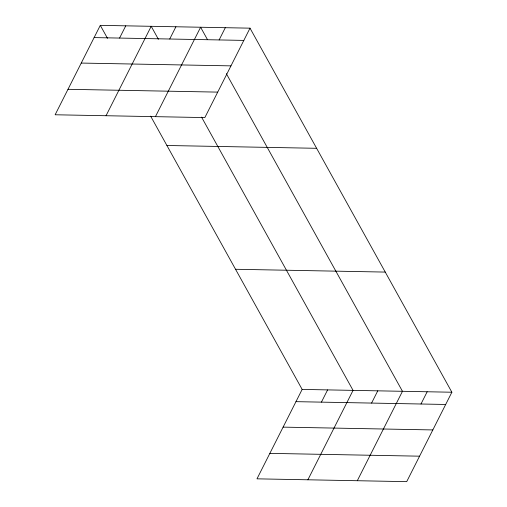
<?xml version="1.0" encoding="UTF-8"?>
<svg xmlns="http://www.w3.org/2000/svg" width="507" height="507" viewBox="0 0 507 507"><rect width="100%" height="100%" fill="white"/><g stroke="black" fill="none" stroke-linecap="round" stroke-linejoin="round"><path stroke-width="0.76" d="M100.297 25.35L55.13 114.772L204.847 117.586L250.014 28.164L100.297 25.35L107.49 38.323M119.57 38.069L125.755 25.825M106.033 115.729L151.206 26.307L158.393 39.273M169.725 39.014L175.91 26.77M155.44 116.654L200.607 27.232L207.42 39.521M219.132 39.939L225.311 27.695M150.636 116.141L302.153 389.414L256.986 478.836L406.703 481.65L451.87 392.228L250.014 28.164M321.425 402.133L327.604 389.896M307.888 479.793L353.056 390.371L201.539 117.092M371.58 403.078L377.759 390.834M357.296 480.725L402.463 391.296L226.344 73.654M420.981 404.003L427.167 391.765M94.118 37.594L243.835 40.402M81.253 63.064L230.964 65.872M67.995 89.302L217.712 92.116M166.911 145.49L316.628 148.304M235.546 269.274L385.257 272.082M302.153 389.414L451.87 392.228M295.974 401.658L445.685 404.466M283.102 427.128L432.82 429.936M269.851 453.366L419.568 456.18"/></g></svg>
